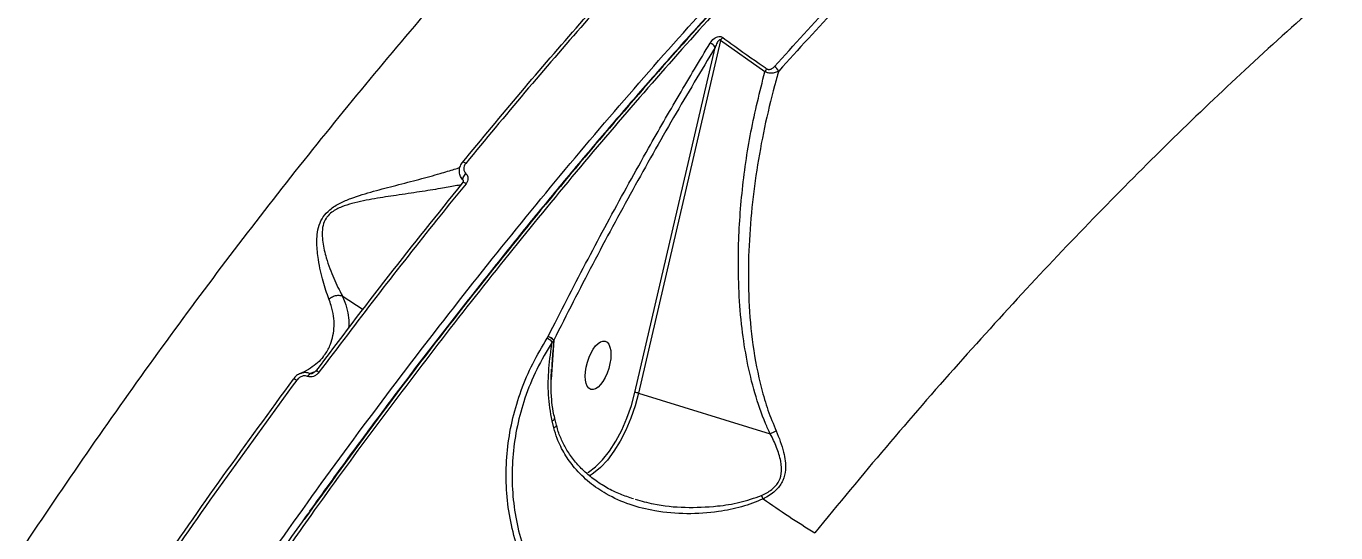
# Model space of a CAD drawing. Header units: millimetres. Extents: x -9609 to 9022, y -7175 to 8108.
# Drawn here: x -4257.5 to -4015.3, y 3840.7 to 3934.4 of the extents above; entities that cross this region are included whole.
import ezdxf

# ---------------------------------------------------------------- set-up
doc = ezdxf.new("R2010")
doc.units = ezdxf.units.MM
for name, color, linetype in [('DIKOM_ОБЪЕКТ', 7, 'Continuous'), ('DIKOM_РАЗМЕР_ЗОНА', 7, 'Continuous'), ('DIKOM_РАЗМЕР_ОБЪЕКТА', 7, 'Continuous')]:
    doc.layers.add(name, color=color, linetype=linetype)
doc.styles.add('style1', font='arial.ttf', dxfattribs={"width": 0.8})
doc.dimstyles.new('1-50', dxfattribs={"dimtxt": 300, "dimasz": 200, "dimexe": 100, "dimexo": 0, "dimgap": 100, "dimtad": 1, "dimtxsty": 'style1', "dimcen": 200, "dimclrd": 7, "dimclre": 7, "dimclrt": 7, "dimadec": 1, "dimazin": 2, "dimtfac": 1, "dimtmove": 0, "dimatfit": 2, "dimfxl": 0, "dimlwd": 25, "dimlwe": 18, "dimarcsym": 0})

# ---------------------------------------------------------------- blocks, each defined once
blk = doc.blocks.new('*D10')
at = {"layer": 'Defpoints', "color": 0, "transparency": 16777216}
for p in [(-405.54, 6589.16), (-8044.66, -3492.79), (424.09, -3492.79)]:
    blk.add_point(p, dxfattribs=at)
at = {"layer": 'DIKOM_РАЗМЕР_ОБЪЕКТА', "color": 7, "lineweight": 18, "transparency": 16777216}
for p, q in [((-405.54, 6589.16), (-8144.66, 6589.16)), ((424.09, -3492.79), (-8144.66, -3492.79))]:
    blk.add_line(p, q, dxfattribs=at)
at = {"layer": 'DIKOM_РАЗМЕР_ОБЪЕКТА', "color": 7, "lineweight": 25, "transparency": 16777216}
blk.add_line((-8044.66, 6389.16), (-8044.66, -3292.79), dxfattribs=at)
at = {"layer": 'DIKOM_РАЗМЕР_ОБЪЕКТА', "color": 7, "transparency": 16777216}
for points in [[(-8077.99, 6389.16), (-8011.32, 6389.16), (-8044.66, 6589.16)], [(-8077.99, -3292.79), (-8011.32, -3292.79), (-8044.66, -3492.79)]]:
    blk.add_solid(points, dxfattribs=at)
at = {"layer": 'DIKOM_РАЗМЕР_ОБЪЕКТА', "color": 7, "transparency": 16777216, "insert": (-8297.83, 1541.5), "char_height": 300, "attachment_point": 5, "rotation": 90, "style": 'style1'}
blk.add_mtext('10100', dxfattribs=at)
blk = doc.blocks.new('*D13')
at = {"layer": 'Defpoints', "color": 0, "transparency": 16777216}
for p in [(-4933.28, 8107.63), (-9158.98, -4977.79), (-1652.91, -4977.79)]:
    blk.add_point(p, dxfattribs=at)
at = {"layer": 'DIKOM_РАЗМЕР_ЗОНА', "color": 7, "lineweight": 18, "transparency": 16777216}
for p, q in [((-4933.28, 8107.63), (-9258.98, 8107.63)), ((-1652.91, -4977.79), (-9258.98, -4977.79))]:
    blk.add_line(p, q, dxfattribs=at)
at = {"layer": 'DIKOM_РАЗМЕР_ЗОНА', "color": 7, "lineweight": 25, "transparency": 16777216}
blk.add_line((-9158.98, 7907.63), (-9158.98, -4777.79), dxfattribs=at)
at = {"layer": 'DIKOM_РАЗМЕР_ЗОНА', "color": 7, "transparency": 16777216}
for points in [[(-9192.32, 7907.63), (-9125.65, 7907.63), (-9158.98, 8107.63)], [(-9192.32, -4777.79), (-9125.65, -4777.79), (-9158.98, -4977.79)]]:
    blk.add_solid(points, dxfattribs=at)
at = {"layer": 'DIKOM_РАЗМЕР_ЗОНА', "color": 7, "transparency": 16777216, "insert": (-9412.26, 1541.5), "char_height": 300, "attachment_point": 5, "rotation": 90, "style": 'style1'}
blk.add_mtext('13100', dxfattribs=at)

msp = doc.modelspace()

# ---------------------------------------------------------------- linework, layer by layer
at = {"layer": 'DIKOM_ОБЪЕКТ', "color": 7, "linetype": 'Continuous', "lineweight": 15}
for p, q in [((-4129.078, 3931.801), (-4144.234, 3866.528)), ((-4120.888, 3925.996), (-4129.078, 3931.801)), ((-4144.897, 3866.652), (-4130.066, 3930.524)), ((-4199.059, 3884.567), (-4195.169, 3882.04)), ((-4161.142, 3876.68), (-4160.974, 3876.98)), ((-4160.974, 3876.98), (-4160.954, 3877.021)), ((-4159.924, 3876.349), (-4160.39, 3869.047)), ((-4159.932, 3876.316), (-4160.221, 3875.996)), ((-4159.932, 3876.316), (-4160.101, 3874.247)), ((-4159.924, 3876.349), (-4159.932, 3876.316)), ((-4144.234, 3866.528), (-4119.889, 3858.99)), ((-4159.435, 3860.604), (-4159.74, 3861.873)), ((-4159.927, 3860.14), (-4160.239, 3861.406)), ((-4152.809, 3851.529), (-4153.386, 3851.176)), ((-4145.515, 3847.1), (-4145.181, 3847.012))]:
    msp.add_line(p, q, dxfattribs=at)
at = {"layer": 'DIKOM_ОБЪЕКТ', "color": 7, "linetype": 'Continuous', "lineweight": 15, "flags": 128}
for points in [[(-4176.204, 3909.053), (-4176.347, 3909.14), (-4176.481, 3909.208), (-4176.599, 3909.256), (-4176.7, 3909.282), (-4176.778, 3909.285), (-4176.832, 3909.265), (-4176.859, 3909.222), (-4176.859, 3909.158)], [(-4176.785, 3905.498), (-4176.8, 3905.45), (-4176.788, 3905.377)], [(-4176.146, 3905.296), (-4176.296, 3905.387), (-4176.435, 3905.458), (-4176.557, 3905.506), (-4176.658, 3905.53), (-4176.734, 3905.528), (-4176.782, 3905.501), (-4176.785, 3905.498)], [(-4176.176, 3907.146), (-4176.346, 3906.974), (-4176.497, 3906.787), (-4176.622, 3906.596), (-4176.712, 3906.412), (-4176.763, 3906.246), (-4176.771, 3906.107), (-4176.736, 3906.005), (-4176.66, 3905.944)], [(-4208.061, 3869.17), (-4208.068, 3869.148), (-4208.053, 3869.101)], [(-4207.471, 3868.911), (-4207.612, 3868.999), (-4207.742, 3869.073), (-4207.854, 3869.129), (-4207.946, 3869.165), (-4208.014, 3869.181), (-4208.055, 3869.175), (-4208.061, 3869.17)], [(-4203.347, 3870.409), (-4203.495, 3870.501), (-4203.63, 3870.577), (-4203.746, 3870.632), (-4203.838, 3870.666), (-4203.904, 3870.677), (-4203.941, 3870.664), (-4203.943, 3870.661)], [(-4153.628, 3851.85), (-4153.508, 3851.921), (-4152.199, 3852.887), (-4150.897, 3854.181), (-4149.634, 3855.773), (-4148.441, 3857.624), (-4147.345, 3859.689), (-4146.374, 3861.918), (-4145.552, 3864.258), (-4144.897, 3866.652)], [(-4144.234, 3866.528), (-4144.869, 3864.188), (-4145.66, 3861.896), (-4146.59, 3859.7), (-4147.64, 3857.648), (-4148.786, 3855.786), (-4150.004, 3854.153), (-4151.266, 3852.785), (-4152.547, 3851.711), (-4152.809, 3851.529)], [(-4160.239, 3861.406), (-4159.997, 3861.548), (-4159.834, 3861.683), (-4159.758, 3861.805), (-4159.756, 3861.876)]]:
    msp.add_lwpolyline(points, dxfattribs=at)
at = {"layer": 'DIKOM_ОБЪЕКТ', "color": 7, "linetype": 'Continuous', "lineweight": 15}
for centre, radius, start, end in [((-4126.922, 3930.588), 2.473, 135.01028, 150.65542), ((-4131.611, 3929.631), 1.784, 30.03558, 69.58702), ((-4120.332, 3925), 2.318, 29.3278, 58.1695), ((-4118.728, 3924.852), 2.445, 136.33163, 152.09087), ((-4162.494, 3873.898), 3.093, 42.70736, 64.08044), ((-4161.642, 3874.783), 2.296, 41.88907, 73.10155), ((-4161.695, 3874.761), 2.379, 41.89846, 71.84324), ((-4204.233, 3869.064), 1.356, 123.21793, 154.70389), ((-4145.032, 3864.089), 2.566, 71.8907, 86.99685), ((-4131.606, 3841.622), 11.73, 27.14283, 30.65671), ((-4016.022, 3996.016), 182.398, 234.79802, 238.38216)]:
    msp.add_arc(centre, radius, start, end, dxfattribs=at)
msp.add_ellipse((-4151.724, 3871.691), major_axis=(1.322, 4.462), ratio=0.44303, dxfattribs=at)
for points, knots in [([(-4219.199, 4240.348), (-4220.609, 4240.138), (-4225.406, 4239.422), (-4233.699, 4238.018), (-4244.047, 4236.147), (-4254.454, 4234.101), (-4264.889, 4231.898), (-4275.356, 4229.534), (-4285.86, 4227.011), (-4296.402, 4224.327), (-4306.987, 4221.483), (-4317.618, 4218.476), (-4328.297, 4215.307), (-4339.027, 4211.975), (-4349.813, 4208.477), (-4360.644, 4204.816), (-4371.485, 4201.006), (-4382.29, 4197.061), (-4393.03, 4192.991), (-4403.701, 4188.799), (-4414.307, 4184.484), (-4424.853, 4180.044), (-4435.341, 4175.477), (-4445.775, 4170.784), (-4456.157, 4165.962), (-4466.49, 4161.01), (-4476.778, 4155.927), (-4487.019, 4150.711), (-4497.185, 4145.38), (-4507.234, 4139.952), (-4517.131, 4134.447), (-4526.864, 4128.872), (-4536.438, 4123.223), (-4545.858, 4117.5), (-4555.129, 4111.701), (-4564.25, 4105.823), (-4573.227, 4099.865), (-4582.059, 4093.826), (-4590.751, 4087.704), (-4599.304, 4081.496), (-4607.702, 4075.216), (-4615.911, 4068.886), (-4623.897, 4062.532), (-4631.648, 4056.167), (-4639.164, 4049.786), (-4646.45, 4043.39), (-4653.51, 4036.975), (-4660.344, 4030.539), (-4666.956, 4024.082), (-4673.346, 4017.6), (-4679.516, 4011.092), (-4685.469, 4004.556), (-4691.196, 3998), (-4696.679, 3991.446), (-4701.891, 3984.92), (-4706.823, 3978.437), (-4711.472, 3972.002), (-4715.84, 3965.61), (-4719.93, 3959.259), (-4723.745, 3952.948), (-4727.284, 3946.674), (-4730.55, 3940.437), (-4733.539, 3934.233), (-4736.256, 3928.062), (-4738.698, 3921.927), (-4740.856, 3915.843), (-4742.724, 3909.836), (-4744.291, 3903.926), (-4745.558, 3898.119), (-4746.524, 3892.413), (-4747.198, 3886.803), (-4747.55, 3881.299), (-4747.663, 3877.407), (-4747.574, 3875.381), (-4747.563, 3875.124)], [0, 0, 0, 0, 0.00595244, 0.02026522, 0.03458182, 0.04882667, 0.06300521, 0.07713385, 0.09122967, 0.10530775, 0.11938449, 0.13347317, 0.14758766, 0.16174309, 0.17595675, 0.19024374, 0.20456282, 0.21882788, 0.23302232, 0.24716293, 0.26126485, 0.2753449, 0.28941891, 0.30350141, 0.31760502, 0.33174571, 0.34593954, 0.36020167, 0.37452247, 0.38881737, 0.40303269, 0.41718826, 0.43130088, 0.44538737, 0.45946382, 0.47354462, 0.48764246, 0.50177199, 0.51594998, 0.53019248, 0.54450762, 0.55882034, 0.57306018, 0.58723713, 0.60136578, 0.61546315, 0.62954602, 0.64362891, 0.65772558, 0.67185009, 0.68601774, 0.7002453, 0.71454881, 0.72887078, 0.74314156, 0.75734412, 0.77149463, 0.78560855, 0.7997024, 0.81379197, 0.82789116, 0.84201241, 0.85617108, 0.87038335, 0.88466482, 0.89899157, 0.91328723, 0.9275039, 0.94165863, 0.95576668, 0.96984328, 0.98390374, 0.99796321, 1, 1, 1, 1]), ([(-4218.714, 4239.927), (-4222.737, 4239.293), (-4233.576, 4237.584), (-4251.56, 4234.217), (-4272.681, 4229.668), (-4294.269, 4224.384), (-4316.258, 4218.364), (-4338.582, 4211.61), (-4360.751, 4204.27), (-4382.689, 4196.383), (-4404.334, 4188), (-4426.036, 4178.984), (-4447.722, 4169.339), (-4469.313, 4159.084), (-4490.335, 4148.444), (-4510.729, 4137.468), (-4530.451, 4126.203), (-4549.823, 4114.47), (-4568.76, 4102.287), (-4587.183, 4089.688), (-4604.689, 4076.949), (-4621.239, 4064.119), (-4636.815, 4051.244), (-4651.672, 4038.115), (-4665.725, 4024.768), (-4678.905, 4011.245), (-4690.92, 3997.843), (-4701.76, 3984.606), (-4711.434, 3971.572), (-4720.101, 3958.529), (-4727.685, 3945.522), (-4734.135, 3932.6), (-4739.088, 3920.577), (-4742.731, 3909.449), (-4745.278, 3899.182), (-4746.874, 3889.154), (-4747.587, 3881.034), (-4747.419, 3876.374), (-4747.364, 3874.87)], [0, 0, 0, 0, 0.0168917, 0.0455069, 0.074144, 0.1027599, 0.1322061, 0.1616767, 0.1911231, 0.2197384, 0.2483759, 0.2769911, 0.3064376, 0.3359088, 0.3653545, 0.39397, 0.4226072, 0.4512232, 0.4806699, 0.5101403, 0.5395864, 0.5682018, 0.5968392, 0.6254548, 0.6549014, 0.6843719, 0.7138182, 0.7424335, 0.7710707, 0.799686, 0.8291324, 0.8586031, 0.8880495, 0.912955, 0.9378894, 0.962824, 0.9879948, 1, 1, 1, 1]), ([(-3898.23, 4078.47), (-3898.49, 4078.535), (-3901.63, 4079.327), (-3908.246, 4079.805), (-3918.186, 4079.818), (-3928.891, 4078.557), (-3940.25, 4076.146), (-3952.039, 4072.599), (-3964.197, 4067.965), (-3976.674, 4062.303), (-3989.668, 4055.521), (-4003.158, 4047.595), (-4017.108, 4038.524), (-4031.21, 4028.509), (-4045.413, 4017.607), (-4059.662, 4005.891), (-4074.192, 3993.171), (-4088.961, 3979.449), (-4103.925, 3964.749), (-4118.124, 3950.044), (-4131.517, 3935.51), (-4144.088, 3921.298), (-4156.612, 3906.559), (-4169.056, 3891.328), (-4181.285, 3875.772), (-4193.241, 3859.966), (-4203.7, 3845.648), (-4210.139, 3836.488), (-4212.761, 3832.758)], [0, 0, 0, 0, 0.0037582, 0.0453946, 0.0869986, 0.1298113, 0.1726588, 0.2154717, 0.2570759, 0.2987125, 0.3403171, 0.3831303, 0.4259778, 0.4687909, 0.5103955, 0.5520318, 0.5936366, 0.6364493, 0.6792975, 0.7221104, 0.7583192, 0.794571, 0.8308221, 0.8674169, 0.9040121, 0.9396855, 0.9754399, 1, 1, 1, 1]), ([(-3898.516, 4078.623), (-3899.636, 4078.832), (-3902.239, 4079.317), (-3906.501, 4079.758), (-3911.265, 4079.997), (-3916.174, 4079.953), (-3921.219, 4079.637), (-3926.404, 4079.047), (-3931.73, 4078.183), (-3937.198, 4077.044), (-3942.811, 4075.629), (-3948.569, 4073.938), (-3954.462, 4071.975), (-3960.467, 4069.746), (-3966.56, 4067.259), (-3972.729, 4064.52), (-3978.975, 4061.529), (-3985.303, 4058.286), (-3991.712, 4054.79), (-3998.205, 4051.041), (-4004.785, 4047.038), (-4011.452, 4042.779), (-4018.209, 4038.263), (-4025.058, 4033.488), (-4031.993, 4028.459), (-4038.989, 4023.194), (-4046.018, 4017.712), (-4053.061, 4012.029), (-4060.118, 4006.145), (-4067.19, 4000.06), (-4074.28, 3993.773), (-4081.39, 3987.28), (-4088.524, 3980.581), (-4095.681, 3973.673), (-4102.865, 3966.556), (-4110.077, 3959.224), (-4117.317, 3951.682), (-4124.562, 3943.949), (-4131.785, 3936.057), (-4138.959, 3928.033), (-4146.079, 3919.885), (-4153.146, 3911.608), (-4160.165, 3903.202), (-4167.139, 3894.662), (-4174.068, 3885.986), (-4180.955, 3877.173), (-4187.802, 3868.221), (-4194.608, 3859.121), (-4200.394, 3851.246), (-4203.882, 3846.368), (-4205.141, 3844.608)], [0, 0, 0, 0, 0.0158758, 0.0369265, 0.0579326, 0.0789176, 0.0999022, 0.1209041, 0.1419409, 0.1630345, 0.1842057, 0.2054769, 0.2268631, 0.2482537, 0.2695239, 0.2906977, 0.3117987, 0.3328513, 0.3538778, 0.3749033, 0.3959466, 0.4170278, 0.4381715, 0.459401, 0.4807408, 0.5021204, 0.5234084, 0.5445918, 0.5656945, 0.5867409, 0.6077544, 0.6287596, 0.6497783, 0.6708282, 0.6919343, 0.7131195, 0.734409, 0.7557792, 0.7771, 0.7983022, 0.8194174, 0.8404687, 0.8614814, 0.882479, 0.9034849, 0.9245162, 0.9455964, 0.9667493, 0.9879994, 1, 1, 1, 1]), ([(-4361.476, 3400.781), (-4362.147, 3402.698), (-4363.971, 3407.903), (-4366.281, 3417.224), (-4368.186, 3428.969), (-4369.264, 3441.655), (-4369.525, 3455.204), (-4368.962, 3469.559), (-4367.571, 3484.681), (-4365.338, 3500.56), (-4362.282, 3517.155), (-4358.422, 3534.408), (-4353.774, 3552.238), (-4348.362, 3570.563), (-4342.193, 3589.329), (-4335.264, 3608.514), (-4327.601, 3628.077), (-4319.234, 3647.956), (-4310.204, 3668.056), (-4300.552, 3688.284), (-4290.426, 3708.33), (-4279.861, 3728.155), (-4268.906, 3747.732), (-4257.465, 3767.252), (-4245.587, 3786.632), (-4233.324, 3805.787), (-4220.545, 3824.9), (-4207.249, 3843.926), (-4193.449, 3862.82), (-4179.357, 3881.291), (-4165.039, 3899.255), (-4150.561, 3916.626), (-4135.967, 3933.344), (-4121.279, 3949.369), (-4106.524, 3964.688), (-4091.748, 3979.258), (-4077.019, 3993.018), (-4062.41, 4005.882), (-4048.883, 4017.104), (-4040.319, 4023.673), (-4036.496, 4026.604)], [0, 0, 0, 0, 0.0156522, 0.0424895, 0.0694114, 0.0963765, 0.1233415, 0.1502635, 0.1771007, 0.2039381, 0.23086, 0.2578251, 0.2847901, 0.3117121, 0.3385494, 0.3653867, 0.3923087, 0.4192738, 0.4462388, 0.4731606, 0.4999981, 0.5258463, 0.5517701, 0.5777323, 0.6036946, 0.6296182, 0.6554666, 0.6823038, 0.709226, 0.7361909, 0.7631562, 0.7900781, 0.8169154, 0.8437529, 0.8706748, 0.8976401, 0.924605, 0.9515271, 0.9783646, 1, 1, 1, 1]), ([(-4035.884, 4025.365), (-4039.697, 4022.44), (-4048.241, 4015.887), (-4061.735, 4004.692), (-4076.31, 3991.858), (-4091.004, 3978.131), (-4105.744, 3963.596), (-4120.465, 3948.314), (-4135.117, 3932.327), (-4149.676, 3915.647), (-4164.121, 3898.319), (-4178.4, 3880.392), (-4192.447, 3862.027), (-4201.564, 3849.429), (-4206.104, 3843.155)], [0, 0, 0, 0, 0.0681381, 0.1526587, 0.2374462, 0.3223693, 0.4072914, 0.492079, 0.5765993, 0.6611198, 0.7459071, 0.8308301, 0.9157529, 1, 1, 1, 1]), ([(-3847.08, 4012.118), (-3848.162, 4012.623), (-3851.48, 4014.173), (-3857.726, 4015.696), (-3865.725, 4016.784), (-3874.412, 4016.85), (-3883.746, 4015.92), (-3893.722, 4013.954), (-3904.347, 4010.933), (-3915.61, 4006.818), (-3927.547, 4001.56), (-3939.993, 3995.205), (-3952.642, 3987.914), (-3965.368, 3979.811), (-3978.097, 3970.997), (-3991.182, 3961.24), (-4004.587, 3950.532), (-4018.269, 3938.89), (-4031.843, 3926.644), (-4045.258, 3913.87), (-4058.472, 3900.648), (-4071.775, 3886.692), (-4085.122, 3872.008), (-4098.487, 3856.669), (-4107.26, 3846.016), (-4111.645, 3840.692)], [0, 0, 0, 0, 0.02091742, 0.06417611, 0.10746763, 0.15072556, 0.19523231, 0.23977506, 0.28428117, 0.33039747, 0.37651364, 0.42329223, 0.47007088, 0.51400681, 0.55797658, 0.60191244, 0.64712821, 0.69238124, 0.7375981, 0.78073911, 0.823911, 0.86705222, 0.91135699, 0.95569512, 1, 1, 1, 1]), ([(-4386.98, 3487.152), (-4387.297, 3490.993), (-4387.932, 3498.686), (-4387.927, 3511.255), (-4387.231, 3524.527), (-4385.78, 3538.515), (-4383.599, 3553.134), (-4380.681, 3568.351), (-4377.02, 3584.149), (-4372.635, 3600.492), (-4367.549, 3617.325), (-4361.784, 3634.567), (-4355.369, 3652.14), (-4348.315, 3669.995), (-4340.622, 3688.11), (-4332.315, 3706.448), (-4323.427, 3724.948), (-4314.002, 3743.523), (-4304.084, 3762.087), (-4293.692, 3780.594), (-4282.836, 3799.009), (-4271.543, 3817.306), (-4259.857, 3835.419), (-4247.835, 3853.266), (-4235.531, 3870.763), (-4222.974, 3887.867), (-4210.178, 3904.542), (-4197.17, 3920.768), (-4184.003, 3936.486), (-4170.738, 3951.624), (-4157.438, 3966.118), (-4145.132, 3978.875), (-4133.843, 3990.083), (-4127.008, 3996.521), (-4123.59, 3999.741)], [0, 0, 0, 0, 0.0315567, 0.0632127, 0.0949196, 0.1266265, 0.1582827, 0.1898395, 0.2213972, 0.2530543, 0.284762, 0.31647, 0.3481271, 0.3796851, 0.4112651, 0.4429443, 0.4746742, 0.5064041, 0.5380835, 0.5696639, 0.6012951, 0.6330252, 0.6648064, 0.6965874, 0.7283184, 0.75995, 0.7916592, 0.8234675, 0.8553267, 0.8871861, 0.918995, 0.9507048, 0.9753524, 1, 1, 1, 1]), ([(-4119.109, 3926.969), (-4115.471, 3930.965), (-4108.194, 3938.956), (-4097.213, 3950.462), (-4086.2, 3961.632), (-4078.853, 3968.712), (-4075.179, 3972.252)], [0, 0, 0, 0, 0.2491185, 0.4982411, 0.7491199, 1, 1, 1, 1]), ([(-4074.449, 3971.356), (-4078.091, 3967.846), (-4085.375, 3960.825), (-4096.346, 3949.702), (-4107.336, 3938.189), (-4114.653, 3930.153), (-4118.311, 3926.135)], [0, 0, 0, 0, 0.2491203, 0.4982448, 0.7491226, 1, 1, 1, 1]), ([(-4176.859, 3909.158), (-4173.249, 3913.528), (-4166.029, 3922.268), (-4155.065, 3934.968), (-4144.021, 3947.378), (-4136.607, 3955.327), (-4132.9, 3959.302)], [0, 0, 0, 0, 0.2491014, 0.4982004, 0.7491012, 1, 1, 1, 1]), ([(-4132.145, 3959.301), (-4135.834, 3955.347), (-4143.211, 3947.439), (-4154.255, 3935.037), (-4165.271, 3922.285), (-4172.56, 3913.463), (-4176.204, 3909.053)], [0, 0, 0, 0, 0.2491003, 0.4982001, 0.7491001, 1, 1, 1, 1]), ([(-4130.988, 3931.303), (-4130.773, 3931.6), (-4130.467, 3932.024), (-4129.858, 3932.402), (-4129.426, 3932.534), (-4129.041, 3932.517), (-4128.81, 3932.431), (-4128.7, 3932.357), (-4128.671, 3932.337)], [0, 0, 0, 0, 0.4029416, 0.5733291, 0.7450635, 0.8533546, 0.9616899, 1, 1, 1, 1]), ([(-4129.078, 3931.801), (-4129.085, 3931.814), (-4129.101, 3931.84), (-4129.135, 3931.873), (-4129.168, 3931.888), (-4129.206, 3931.894), (-4129.252, 3931.888), (-4129.372, 3931.83), (-4129.526, 3931.65), (-4129.718, 3931.343), (-4129.902, 3930.957), (-4130.012, 3930.667), (-4130.066, 3930.524)], [0, 0, 0, 0, 0.02544955, 0.0517202, 0.07810271, 0.08643894, 0.11487068, 0.15293202, 0.30289204, 0.49077974, 0.74894324, 1, 1, 1, 1]), ([(-4128.671, 3932.337), (-4128.175, 3931.976), (-4125.698, 3930.173), (-4122.97, 3928.245), (-4120.728, 3926.699), (-4120.497, 3926.54)], [0, 0, 0, 0, 0.1831757, 0.9158757, 1, 1, 1, 1]), ([(-4160.954, 3877.021), (-4160.668, 3877.589), (-4159.242, 3880.425), (-4155.499, 3887.755), (-4149.631, 3898.865), (-4142.972, 3910.898), (-4136.754, 3921.714), (-4132.91, 3928.106), (-4130.988, 3931.303)], [0, 0, 0, 0, 0.0299896, 0.1499483, 0.3900568, 0.6301631, 0.8150829, 1, 1, 1, 1]), ([(-4130.066, 3930.524), (-4132.644, 3926.215), (-4137.8, 3917.596), (-4145.341, 3904.193), (-4152.747, 3890.481), (-4157.532, 3881.06), (-4159.924, 3876.349)], [0, 0, 0, 0, 0.2492678, 0.498535, 0.7492684, 1, 1, 1, 1]), ([(-4120.497, 3926.54), (-4120.443, 3926.509), (-4120.332, 3926.446), (-4120.109, 3926.417), (-4119.85, 3926.457), (-4119.476, 3926.616), (-4119.258, 3926.826), (-4119.109, 3926.969)], [0, 0, 0, 0, 0.1213435, 0.2522451, 0.411511, 0.5992594, 1, 1, 1, 1]), ([(-4119.889, 3858.99), (-4120.176, 3859.623), (-4121.282, 3862.067), (-4122.813, 3866.546), (-4124.225, 3872.451), (-4125.184, 3878.704), (-4125.719, 3885.241), (-4125.856, 3893.605), (-4125.251, 3903.535), (-4123.628, 3914.918), (-4121.801, 3922.305), (-4120.888, 3925.996)], [0, 0, 0, 0, 0.0310724, 0.1198406, 0.2089561, 0.2979303, 0.3968245, 0.495744, 0.6636329, 0.8319735, 1, 1, 1, 1]), ([(-4118.311, 3926.135), (-4118.569, 3925.227), (-4119.548, 3921.779), (-4121.004, 3915.693), (-4122.45, 3907.835), (-4123.449, 3899.882), (-4123.962, 3891.805), (-4123.925, 3883.641), (-4123.211, 3875.432), (-4121.912, 3868.67), (-4120.36, 3863.374), (-4119.302, 3860.821), (-4118.774, 3859.545)], [0, 0, 0, 0, 0.0419954, 0.1595242, 0.2774951, 0.3953174, 0.5131217, 0.6338771, 0.7545661, 0.8758686, 0.9379493, 1, 1, 1, 1]), ([(-4118.311, 3926.135), (-4118.515, 3926.03), (-4118.924, 3925.818), (-4119.684, 3925.709), (-4120.382, 3925.778), (-4120.734, 3925.93), (-4120.888, 3925.996)], [0, 0, 0, 0, 0.2829227, 0.5675597, 0.8112048, 1, 1, 1, 1]), ([(-4201.528, 3883.975), (-4201.892, 3885.015), (-4202.629, 3887.118), (-4203.435, 3890.71), (-4203.779, 3893.731), (-4203.713, 3895.914), (-4203.396, 3897.58), (-4202.637, 3899.192), (-4201.285, 3900.643), (-4199.463, 3901.748), (-4196.711, 3902.9), (-4193.193, 3903.936), (-4188.939, 3905.038), (-4184.742, 3906.112), (-4181.144, 3907.103), (-4178.615, 3907.858), (-4177.613, 3908.19), (-4177.279, 3908.301)], [0, 0, 0, 0, 0.1069433, 0.2163302, 0.2893253, 0.3263477, 0.3642512, 0.3977977, 0.4316786, 0.4739151, 0.5144832, 0.5999459, 0.6873577, 0.7843975, 0.883396, 0.9611312, 1, 1, 1, 1]), ([(-4176.66, 3905.944), (-4176.844, 3906.15), (-4177.222, 3906.573), (-4177.43, 3907.436), (-4177.341, 3908.354), (-4177.019, 3908.891), (-4176.859, 3909.158)], [0, 0, 0, 0, 0.2379961, 0.4906648, 0.7462824, 1, 1, 1, 1]), ([(-4176.204, 3909.053), (-4176.31, 3908.895), (-4176.522, 3908.579), (-4176.604, 3908.038), (-4176.505, 3907.525), (-4176.283, 3907.269), (-4176.176, 3907.146)], [0, 0, 0, 0, 0.258363, 0.5167479, 0.7677791, 1, 1, 1, 1]), ([(-4203.922, 3870.571), (-4199.459, 3876.481), (-4190.519, 3888.319), (-4181.369, 3899.685), (-4176.788, 3905.377)], [0, 0, 0, 0, 0.499273, 1, 1, 1, 1]), ([(-4176.146, 3905.296), (-4176.552, 3904.797), (-4178.582, 3902.3), (-4184.172, 3895.347), (-4192.876, 3884.288), (-4199.855, 3875.038), (-4203.347, 3870.409)], [0, 0, 0, 0, 0.0441416, 0.2207116, 0.6100112, 1, 1, 1, 1]), ([(-4177.012, 3905.095), (-4177.379, 3905.025), (-4178.465, 3904.818), (-4181.051, 3904.362), (-4184.691, 3903.783), (-4188.828, 3903.179), (-4193.041, 3902.538), (-4196.47, 3901.9), (-4199.157, 3901.063), (-4200.804, 3900.239), (-4201.681, 3899.383), (-4202.262, 3898.549), (-4202.687, 3897.482), (-4202.807, 3895.963), (-4202.618, 3893.925), (-4201.902, 3891.08), (-4200.668, 3887.691), (-4199.551, 3885.535), (-4199.07, 3884.573), (-4199.07, 3884.572)], [0, 0, 0, 0, 0.0412413, 0.1220268, 0.2211219, 0.3220632, 0.4083232, 0.4958726, 0.5351404, 0.5743921, 0.6000911, 0.6048196, 0.635246, 0.6704956, 0.7071397, 0.7799912, 0.8889149, 0.9998898, 1, 1, 1, 1]), ([(-4176.791, 3906.024), (-4176.768, 3906.012), (-4176.703, 3905.979), (-4176.662, 3905.917), (-4176.634, 3905.814), (-4176.697, 3905.598), (-4176.808, 3905.476), (-4176.862, 3905.417)], [0, 0, 0, 0, 0.0986236, 0.2827215, 0.5935792, 0.8018876, 1, 1, 1, 1]), ([(-4176.176, 3907.146), (-4176.072, 3907.026), (-4175.856, 3906.778), (-4175.757, 3906.282), (-4175.837, 3905.758), (-4176.043, 3905.45), (-4176.146, 3905.296)], [0, 0, 0, 0, 0.2338199, 0.4824705, 0.7413454, 1, 1, 1, 1]), ([(-4202.552, 3873.356), (-4202.433, 3873.496), (-4201.854, 3874.172), (-4201.001, 3875.958), (-4200.46, 3878.305), (-4200.611, 3880.782), (-4200.976, 3882.485), (-4201.38, 3883.575), (-4201.528, 3883.975)], [0, 0, 0, 0, 0.05113361, 0.2479728, 0.57150005, 0.73756087, 0.90359857, 1, 1, 1, 1]), ([(-4201.528, 3883.975), (-4201.49, 3884.006), (-4201.238, 3884.209), (-4200.695, 3884.5), (-4199.864, 3884.695), (-4199.334, 3884.613), (-4199.07, 3884.572)], [0, 0, 0, 0, 0.0562248, 0.3686619, 0.6842962, 1, 1, 1, 1]), ([(-4199.07, 3884.572), (-4199.069, 3884.572), (-4199.066, 3884.571), (-4199.062, 3884.569), (-4199.06, 3884.568), (-4199.059, 3884.567)], [0, 0, 0, 0, 0.3008983, 0.705679, 1, 1, 1, 1]), ([(-4199.059, 3884.567), (-4198.888, 3884.162), (-4198.428, 3883.079), (-4197.984, 3881.4), (-4197.765, 3879.766), (-4197.857, 3878.834), (-4197.893, 3878.47)], [0, 0, 0, 0, 0.1841596, 0.4931491, 0.802184, 1, 1, 1, 1]), ([(-4144.894, 3813.088), (-4146.52, 3813.942), (-4149.771, 3815.651), (-4154.069, 3818.908), (-4157.862, 3822.583), (-4161.104, 3826.633), (-4163.833, 3831.059), (-4165.989, 3835.817), (-4167.559, 3840.827), (-4168.52, 3846.02), (-4168.834, 3851.329), (-4168.516, 3856.674), (-4167.58, 3861.953), (-4166.013, 3867.083), (-4163.923, 3872.033), (-4162.068, 3875.132), (-4161.142, 3876.68)], [0, 0, 0, 0, 0.0751085, 0.1502127, 0.221281, 0.2925771, 0.3636449, 0.4347697, 0.5061233, 0.5772486, 0.6483404, 0.7196588, 0.7907512, 0.8604302, 0.9303201, 1, 1, 1, 1]), ([(-4160.221, 3875.996), (-4161.214, 3874.325), (-4163.201, 3870.982), (-4165.307, 3865.746), (-4166.756, 3860.487), (-4167.547, 3855.27), (-4167.724, 3850.037), (-4167.26, 3844.86), (-4166.189, 3839.81), (-4164.528, 3834.952), (-4162.28, 3830.367), (-4159.502, 3826.101), (-4155.721, 3821.637), (-4150.733, 3817.222), (-4146.37, 3814.847), (-4144.189, 3813.66)], [0, 0, 0, 0, 0.0766116, 0.1532173, 0.2242338, 0.2954763, 0.3664908, 0.4374879, 0.5087131, 0.5797106, 0.6506996, 0.7219149, 0.7929028, 0.8964517, 1, 1, 1, 1]), ([(-4160.239, 3861.406), (-4160.505, 3863.006), (-4161.036, 3866.208), (-4160.897, 3871.151), (-4160.447, 3874.374), (-4160.221, 3875.996)], [0, 0, 0, 0, 0.3317431, 0.6638429, 1, 1, 1, 1]), ([(-4160.101, 3874.247), (-4160.11, 3874.135), (-4160.219, 3872.791), (-4160.286, 3871.439), (-4160.347, 3870.201)], [0, 0, 0, 0, 0.08392284, 1, 1, 1, 1]), ([(-4202.522, 3873.349), (-4202.542, 3873.316), (-4202.802, 3872.888), (-4203.572, 3872.142), (-4204.887, 3871.154), (-4205.988, 3870.501), (-4206.717, 3870.217), (-4206.817, 3870.178)], [0, 0, 0, 0, 0.02638039, 0.34745751, 0.65674214, 0.95250499, 1, 1, 1, 1]), ([(-4257.911, 3796.1), (-4253.968, 3802.304), (-4246.083, 3814.712), (-4233.755, 3833.096), (-4221.106, 3851.294), (-4212.404, 3863.166), (-4208.053, 3869.101)], [0, 0, 0, 0, 0.24859665, 0.49719332, 0.74859689, 1, 1, 1, 1]), ([(-4207.471, 3868.911), (-4211.783, 3863.029), (-4220.409, 3851.266), (-4233.044, 3833.102), (-4245.453, 3814.613), (-4253.447, 3802.038), (-4257.444, 3795.75)], [0, 0, 0, 0, 0.2485957, 0.4971929, 0.7485958, 1, 1, 1, 1]), ([(-4206.783, 3870.162), (-4206.902, 3870.116), (-4207.294, 3869.966), (-4207.738, 3869.605), (-4207.965, 3869.257), (-4208.035, 3869.15)], [0, 0, 0, 0, 0.2346314, 0.766176, 1, 1, 1, 1]), ([(-4205.459, 3869.643), (-4205.592, 3869.688), (-4205.859, 3869.777), (-4206.312, 3869.731), (-4206.77, 3869.556), (-4207.173, 3869.271), (-4207.38, 3869.02), (-4207.471, 3868.911)], [0, 0, 0, 0, 0.1888918, 0.3773258, 0.5791618, 0.816441, 1, 1, 1, 1]), ([(-4206.811, 3870.16), (-4206.649, 3870.229), (-4206.274, 3870.388), (-4205.625, 3870.42), (-4205.194, 3870.273), (-4204.976, 3870.198)], [0, 0, 0, 0, 0.2716984, 0.6312342, 1, 1, 1, 1]), ([(-4203.347, 3870.409), (-4203.442, 3870.296), (-4203.661, 3870.033), (-4204.089, 3869.735), (-4204.573, 3869.554), (-4205.044, 3869.506), (-4205.32, 3869.597), (-4205.459, 3869.643)], [0, 0, 0, 0, 0.182442, 0.4237984, 0.6273135, 0.8133295, 1, 1, 1, 1]), ([(-4204.976, 3870.198), (-4204.897, 3870.226), (-4204.589, 3870.336), (-4204.285, 3870.446), (-4204.059, 3870.528)], [0, 0, 0, 0, 0.2548881, 1, 1, 1, 1]), ([(-4204.976, 3870.198), (-4204.944, 3870.189), (-4204.889, 3870.173), (-4204.761, 3870.17), (-4204.634, 3870.187), (-4204.545, 3870.222), (-4204.514, 3870.234)], [0, 0, 0, 0, 0.2011523, 0.3486501, 0.7792554, 1, 1, 1, 1]), ([(-4203.954, 3870.67), (-4203.989, 3870.619), (-4204.087, 3870.474), (-4204.291, 3870.318), (-4204.458, 3870.255), (-4204.514, 3870.234)], [0, 0, 0, 0, 0.2636847, 0.7513768, 1, 1, 1, 1]), ([(-4159.736, 3861.879), (-4159.835, 3862.299), (-4160.11, 3863.467), (-4160.342, 3865.603), (-4160.468, 3868.225), (-4160.368, 3870.065), (-4160.318, 3870.977)], [0, 0, 0, 0, 0.14308437, 0.39803207, 0.70158638, 1, 1, 1, 1]), ([(-4159.927, 3860.14), (-4159.901, 3860.154), (-4159.744, 3860.238), (-4159.529, 3860.391), (-4159.402, 3860.539), (-4159.452, 3860.592), (-4159.462, 3860.603)], [0, 0, 0, 0, 0.07598251, 0.47224494, 0.89587726, 1, 1, 1, 1]), ([(-4121.168, 3846.973), (-4122.488, 3846.442), (-4125.162, 3845.366), (-4129.948, 3844.458), (-4135.367, 3844.067), (-4140.899, 3844.549), (-4145.91, 3845.819), (-4149.968, 3847.624), (-4153.391, 3849.948), (-4155.96, 3852.448), (-4157.944, 3855.224), (-4159.214, 3857.756), (-4159.728, 3859.476), (-4159.927, 3860.14)], [0, 0, 0, 0, 0.088901, 0.1801277, 0.3049765, 0.4334641, 0.5379104, 0.6451569, 0.7294048, 0.8158762, 0.8847823, 0.9555166, 1, 1, 1, 1]), ([(-4145.516, 3847.074), (-4146.313, 3847.346), (-4148.004, 3847.924), (-4150.38, 3849.14), (-4152.632, 3850.623), (-4154.609, 3852.318), (-4156.289, 3854.188), (-4157.616, 3856.12), (-4158.613, 3858.137), (-4159.193, 3859.617), (-4159.373, 3860.491), (-4159.399, 3860.618)], [0, 0, 0, 0, 0.1243196, 0.2634655, 0.3983081, 0.5289657, 0.6540306, 0.773224, 0.8744989, 0.9817547, 1, 1, 1, 1]), ([(-4118.774, 3859.545), (-4118.249, 3858.244), (-4117.516, 3856.427), (-4117.072, 3853.992), (-4117.012, 3852.224), (-4117.433, 3850.334), (-4118.74, 3848.459), (-4120.171, 3847.479), (-4121.063, 3847.027), (-4121.168, 3846.973)], [0, 0, 0, 0, 0.2865128, 0.4002711, 0.5162951, 0.6574486, 0.7993781, 0.976335, 1, 1, 1, 1]), ([(-4118.774, 3859.545), (-4118.806, 3859.532), (-4118.997, 3859.451), (-4119.388, 3859.269), (-4119.707, 3859.089), (-4119.882, 3858.99)], [0, 0, 0, 0, 0.0844615, 0.4972332, 1, 1, 1, 1]), ([(-4121.516, 3847.603), (-4120.845, 3847.929), (-4119.638, 3848.516), (-4118.313, 3849.939), (-4117.667, 3851.799), (-4117.845, 3854.062), (-4118.664, 3856.522), (-4119.415, 3858.188), (-4119.881, 3858.989), (-4119.882, 3858.99)], [0, 0, 0, 0, 0.1595633, 0.2875489, 0.4150495, 0.5934676, 0.7962143, 0.9997218, 1, 1, 1, 1]), ([(-4119.882, 3858.99), (-4119.883, 3858.99), (-4119.885, 3858.989), (-4119.887, 3858.989), (-4119.889, 3858.989), (-4119.889, 3858.99)], [0, 0, 0, 0, 0.3746243, 0.8149983, 1, 1, 1, 1]), ([(-4144.843, 3846.923), (-4143.736, 3846.604), (-4140.77, 3845.747), (-4135.636, 3845.285), (-4130.261, 3845.51), (-4125.483, 3846.202), (-4122.837, 3847.136), (-4121.516, 3847.603)], [0, 0, 0, 0, 0.14928342, 0.40013297, 0.6510568, 0.82579217, 1, 1, 1, 1]), ([(-4213.285, 3832.992), (-4210.684, 3836.733), (-4207.987, 3840.613), (-4205.219, 3844.397), (-4205.12, 3844.532)], [0, 0, 0, 0, 0.9643361, 1, 1, 1, 1])]:
    msp.add_open_spline(points, degree=3, knots=knots, dxfattribs=at)

# ---------------------------------------------------------------- dimensions: what is measured, and where the dimension line sits
at = {"layer": 'DIKOM_РАЗМЕР_ЗОНА'}
dim = msp.add_linear_dim(base=(-9158.984, -4977.788), p1=(-4933.276, 8107.631), p2=(-1652.914, -4977.788), angle=90, text='13100', dimstyle='1-50', dxfattribs=at)
dim.commit()
dim.dimension.update_dxf_attribs({"geometry": '*D13', "text_midpoint": (-9158.984, 1541.499), "dimtype": 160})
at = {"layer": 'DIKOM_РАЗМЕР_ОБЪЕКТА'}
dim = msp.add_linear_dim(base=(-8044.657, -3492.788), p1=(-405.539, 6589.161), p2=(424.086, -3492.788), angle=90, text='10100', dimstyle='1-50', dxfattribs=at)
dim.commit()
dim.dimension.update_dxf_attribs({"geometry": '*D10', "text_midpoint": (-8044.657, 1541.499), "dimtype": 160})

doc.saveas('drawing.dxf')
